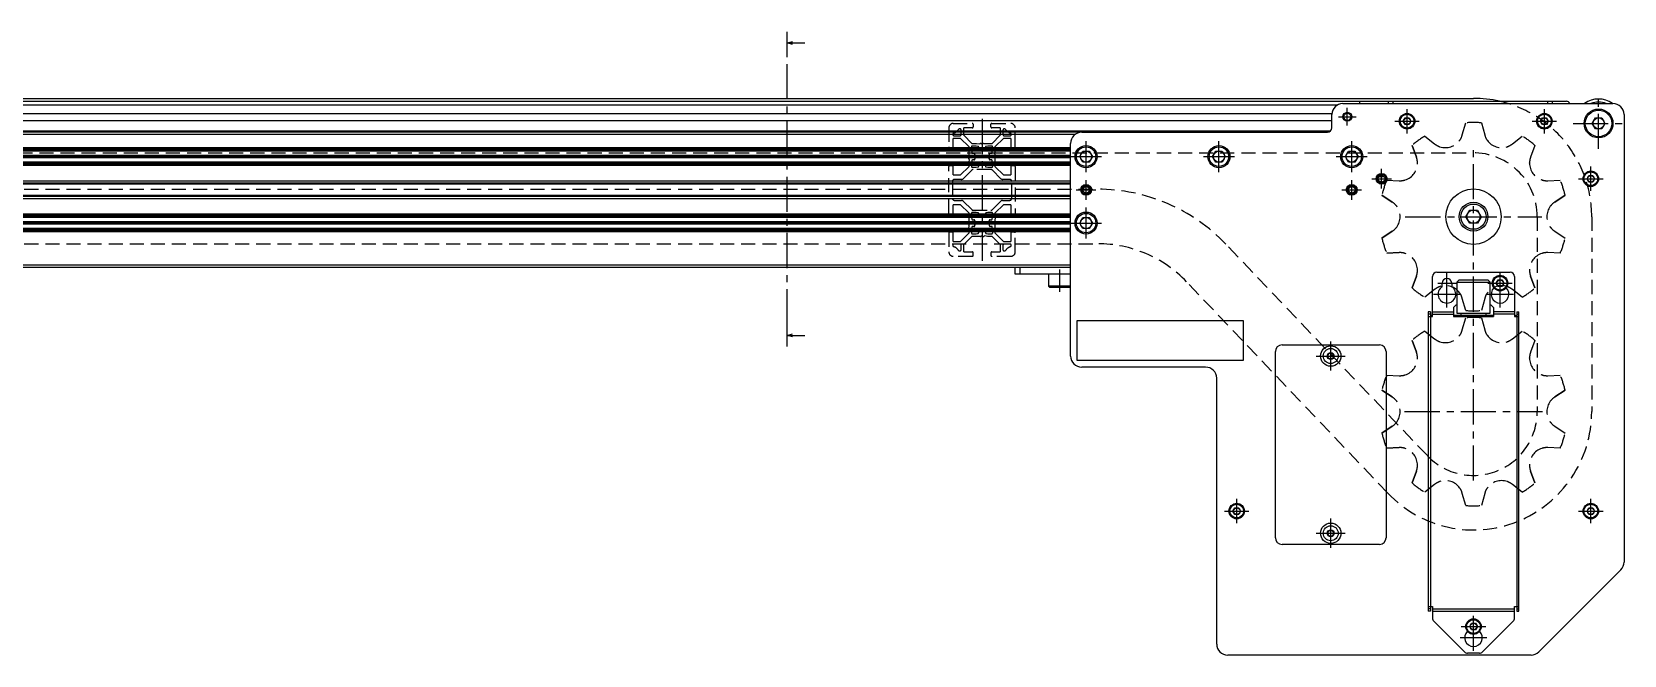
# Model space of a CAD drawing. Extents: x 0 to 4662, y -8 to 1177.
# Drawn here: x 3497 to 4216, y 10 to 291 of the extents above; entities that cross this region are included whole.
import ezdxf

# ---------------------------------------------------------------- set-up
doc = ezdxf.new("R2010")
doc.units = 0
doc.header["$LTSCALE"] = 0.5
doc.linetypes.add('CENTER', pattern=[50.8, 31.75, -6.35, 6.35, -6.35])
doc.linetypes.add('DASHED', pattern=[19.05, 12.7, -6.35])
for name, color, linetype in [('MSM_CENTER', 1, 'CENTER'), ('MSM_CONTINUOUS', 7, 'CONTINUOUS'), ('MSM_DASHED', 4, 'DASHED')]:
    doc.layers.add(name, color=color, linetype=linetype)

msp = doc.modelspace()

# ---------------------------------------------------------------- linework, layer by layer
at = {"layer": 'MSM_CENTER'}
for p, q in [((3837.71, 159.28), (3837.71, 281.32)), ((4204.3, 238.45), (4204.3, 261.55)), ((3925.8, 252), (3925.8, 188)), ((4086.8, 253), (4094.8, 253)), ((4090.8, 249), (4090.8, 257)), ((4117.8, 245.5), (4117.8, 256.5)), ((4179.8, 245.5), (4179.8, 256.5)), ((4112.3, 251), (4123.3, 251)), ((4174.3, 251), (4185.3, 251)), ((4192.75, 250), (4215.85, 250)), ((3972.8, 228), (3972.8, 242)), ((4032.8, 228), (4032.8, 242)), ((4092.8, 228), (4092.8, 242)), ((4147.8, 88.76), (4147.8, 238.7)), ((3965.8, 235), (3979.8, 235)), ((4025.8, 235), (4039.8, 235)), ((4085.8, 235), (4099.8, 235)), ((4200.8, 219.5), (4200.8, 230.5)), ((3972.8, 215.55), (3972.8, 224.45)), ((4092.8, 215.55), (4092.8, 224.45)), ((4101.85, 225), (4110.75, 225)), ((4106.3, 220.55), (4106.3, 229.45)), ((4195.3, 225), (4206.3, 225)), ((3968.35, 220), (3977.25, 220)), ((4088.35, 220), (4097.25, 220)), ((3972.8, 198), (3972.8, 212)), ((3965.8, 205), (3979.8, 205)), ((4117, 207.9), (4178.6, 207.9)), ((3960.8, 184), (3960.8, 174)), ((4135.8, 166.9), (4135.8, 183.4)), ((4159.8, 166.9), (4159.8, 183.4)), ((4129.8, 172.9), (4141.8, 172.9)), ((4131.65, 177.9), (4139.95, 177.9)), ((4153.8, 172.9), (4165.8, 172.9)), ((4154.3, 177.9), (4165.3, 177.9)), ((4083.3, 138.4), (4083.3, 151.6)), ((4076.7, 145), (4089.9, 145)), ((4116.66, 119.9), (4178.94, 119.9)), ((4040.85, 69.5), (4040.85, 80.5)), ((4200.8, 69.5), (4200.8, 80.5)), ((4035.35, 75), (4046.35, 75)), ((4195.3, 75), (4206.3, 75)), ((4076.7, 65), (4089.9, 65)), ((4083.3, 58.4), (4083.3, 71.6)), ((4142.3, 22.9), (4153.3, 22.9)), ((4147.8, 11.9), (4147.8, 28.4)), ((4141.8, 17.9), (4153.8, 17.9))]:
    msp.add_line(p, q, dxfattribs=at)
at = {"layer": 'MSM_CONTINUOUS'}
for p, q in [((3837.71, 281.32), (3837.71, 291.32)), ((3837.71, 286.32), (3840.21, 286.98)), ((3837.71, 286.32), (3845.71, 286.32)), ((3840.21, 285.65), (3837.71, 286.32)), ((1095.8, 260), (4189.8, 260)), ((1137.8, 261.3), (4147.8, 261.3)), ((4088.8, 259), (4210.8, 259)), ((4096.3, 260), (4096.3, 259)), ((4109.3, 260), (4109.3, 259)), ((4111.3, 260), (4111.3, 259)), ((4181.3, 259), (4181.3, 260)), ((4183.3, 260), (4183.3, 259)), ((4086.09, 258.2), (1199.51, 258.2)), ((4083.8, 254.3), (1201.8, 254.3)), ((4083.8, 248), (4083.8, 254)), ((4116.07, 251), (4116.93, 252.5)), ((4116.93, 252.5), (4118.67, 252.5)), ((4118.67, 252.5), (4119.53, 251)), ((4178.07, 251), (4178.93, 252.5)), ((4178.93, 252.5), (4180.67, 252.5)), ((4180.67, 252.5), (4181.53, 251)), ((4201.41, 250), (4202.86, 252.5)), ((4202.86, 252.5), (4205.74, 252.5)), ((4205.74, 252.5), (4207.19, 250)), ((4215.8, 254), (4215.8, 52.02)), ((4083.8, 251.09), (1201.8, 251.09)), ((4083.12, 246.5), (1202.48, 246.5)), ((3970.78, 246), (1203.8, 246)), ((3967.8, 245), (1267.8, 245)), ((3970.8, 246), (4081.8, 246)), ((4116.93, 249.5), (4116.07, 251)), ((4118.67, 249.5), (4116.93, 249.5)), ((4119.53, 251), (4118.67, 249.5)), ((4178.93, 249.5), (4178.07, 251)), ((4180.67, 249.5), (4178.93, 249.5)), ((4181.53, 251), (4180.67, 249.5)), ((4202.86, 247.5), (4201.41, 250)), ((4205.74, 247.5), (4202.86, 247.5)), ((4207.19, 250), (4205.74, 247.5)), ((3965.8, 239), (1292.8, 239)), ((3965.8, 238.52), (1292.8, 238.52)), ((3965.8, 238), (1292.8, 238)), ((3965.8, 237.48), (1292.8, 237.48)), ((3965.8, 145), (3965.8, 241)), ((3969.91, 235), (3971.36, 237.5)), ((3971.36, 237.5), (3974.24, 237.5)), ((3974.24, 237.5), (3975.69, 235)), ((4029.91, 235), (4031.36, 237.5)), ((4031.36, 237.5), (4034.24, 237.5)), ((4034.24, 237.5), (4035.69, 235)), ((4089.91, 235), (4091.36, 237.5)), ((4091.36, 237.5), (4094.24, 237.5)), ((4094.24, 237.5), (4095.69, 235)), ((3965.8, 235.52), (1292.8, 235.52)), ((3965.8, 235), (1292.8, 235)), ((3965.8, 234.48), (1292.8, 234.48)), ((3965.8, 232.52), (1292.8, 232.52)), ((3965.8, 232), (1321.59, 232)), ((3965.8, 231.48), (1322.25, 231.48)), ((3965.8, 231), (1322.59, 231)), ((3971.36, 232.5), (3969.91, 235)), ((3974.24, 232.5), (3971.36, 232.5)), ((3975.69, 235), (3974.24, 232.5)), ((4031.36, 232.5), (4029.91, 235)), ((4034.24, 232.5), (4031.36, 232.5)), ((4035.69, 235), (4034.24, 232.5)), ((4091.36, 232.5), (4089.91, 235)), ((4094.24, 232.5), (4091.36, 232.5)), ((4095.69, 235), (4094.24, 232.5)), ((3965.8, 224), (1344.6, 224)), ((3965.8, 223), (1344.6, 223)), ((4105.18, 226), (4107.42, 226)), ((4199.07, 225), (4199.93, 226.5)), ((4199.93, 223.5), (4199.07, 225)), ((4199.93, 226.5), (4201.67, 226.5)), ((4201.67, 223.5), (4199.93, 223.5)), ((4201.67, 226.5), (4202.53, 225)), ((4202.53, 225), (4201.67, 223.5)), ((3965.8, 222.5), (1344.6, 222.5)), ((3965.8, 217.5), (1344.6, 217.5)), ((3965.8, 217), (1344.6, 217)), ((3965.8, 216), (1344.6, 216)), ((3965.8, 209), (1344.6, 209)), ((4144.34, 207.9), (4146.07, 210.9)), ((4146.07, 210.9), (4149.53, 210.9)), ((4149.53, 210.9), (4151.26, 207.9)), ((3965.8, 208.52), (1344.6, 208.52)), ((3965.8, 208), (1344.6, 208)), ((3965.8, 207.48), (1344.6, 207.48)), ((3965.8, 205.52), (1344.6, 205.52)), ((3965.8, 205), (1344.6, 205)), ((3965.8, 204.48), (1344.6, 204.48)), ((3965.8, 202.52), (1344.6, 202.52)), ((3965.8, 202), (1344.6, 202)), ((3965.8, 201.48), (1344.6, 201.48)), ((3969.91, 205), (3971.36, 207.5)), ((3971.36, 202.5), (3969.91, 205)), ((3971.36, 207.5), (3974.24, 207.5)), ((3974.24, 202.5), (3971.36, 202.5)), ((3974.24, 207.5), (3975.69, 205)), ((3975.69, 205), (3974.24, 202.5)), ((4146.07, 204.9), (4144.34, 207.9)), ((4149.53, 204.9), (4146.07, 204.9)), ((4151.26, 207.9), (4149.53, 204.9)), ((3965.8, 201), (1344.6, 201)), ((3965.8, 186), (1344.6, 186)), ((3965.8, 185), (1344.6, 185)), ((3940.8, 182), (3940.8, 185)), ((3965.8, 182), (3940.8, 182)), ((3942.8, 185), (3942.8, 182)), ((3955.8, 182), (3955.8, 176.6)), ((4129.3, 162.9), (4129.3, 180.9)), ((4131.3, 182.9), (4164.3, 182.9)), ((4166.3, 180.9), (4166.3, 162.9)), ((3955.8, 176.6), (3956.4, 176)), ((3965.8, 176.6), (3955.8, 176.6)), ((3965.2, 176), (3956.4, 176)), ((3965.2, 176), (3965.8, 176.6)), ((4133.65, 176.27), (4133.65, 177.9)), ((4137.95, 177.9), (4137.95, 176.27)), ((4141.3, 179.4), (4140.3, 178.4)), ((4140.3, 178.4), (4140.3, 164.4)), ((4140.3, 178.4), (4155.3, 178.4)), ((4141.3, 179.4), (4154.3, 179.4)), ((4155.3, 178.4), (4154.3, 179.4)), ((4155.3, 164.4), (4155.3, 178.4)), ((4158.07, 177.9), (4158.93, 179.4)), ((4158.93, 176.4), (4158.07, 177.9)), ((4158.93, 179.4), (4160.67, 179.4)), ((4160.67, 176.4), (4158.93, 176.4)), ((4160.67, 179.4), (4161.53, 177.9)), ((4161.53, 177.9), (4160.67, 176.4)), ((4139.8, 167.9), (4138.8, 166.9)), ((4138.8, 166.9), (4138.8, 162.9)), ((4140.3, 167.9), (4139.8, 167.9)), ((4155.8, 167.9), (4155.3, 167.9)), ((4156.8, 166.9), (4155.8, 167.9)), ((4156.8, 166.9), (4156.8, 162.9)), ((3837.71, 149.28), (3837.71, 159.28)), ((3968.8, 161), (4043.8, 161)), ((3968.8, 143), (3968.8, 161)), ((4043.8, 161), (4043.8, 143)), ((4128.3, 164.9), (4127.3, 164.9)), ((4127.3, 164.9), (4127.3, 29.9)), ((4128.3, 163.9), (4127.3, 163.9)), ((4127.3, 162.9), (4129.3, 162.9)), ((4128.3, 164.9), (4128.3, 29.9)), ((4128.8, 163.4), (4128.8, 162.9)), ((4128.8, 163.4), (4129.3, 163.4)), ((4129.3, 164.9), (4138.8, 164.9)), ((4129.3, 163.9), (4138.8, 163.9)), ((4138.8, 163.4), (4156.8, 163.4)), ((4138.8, 162.9), (4156.8, 162.9)), ((4140.3, 164.4), (4155.3, 164.4)), ((4142.05, 164.4), (4142.05, 163.4)), ((4144.05, 163.4), (4144.05, 162.9)), ((4151.55, 163.4), (4151.55, 162.9)), ((4153.55, 163.4), (4153.55, 164.4)), ((4166.3, 164.9), (4156.8, 164.9)), ((4166.3, 163.9), (4156.8, 163.9)), ((4166.3, 163.4), (4166.8, 163.4)), ((4166.3, 162.9), (4168.3, 162.9)), ((4166.8, 163.4), (4166.8, 162.9)), ((4167.3, 164.9), (4168.3, 164.9)), ((4167.3, 164.9), (4167.3, 29.9)), ((4167.3, 163.9), (4168.3, 163.9)), ((4168.3, 29.9), (4168.3, 164.9)), ((3837.71, 154.28), (3840.21, 154.95)), ((3837.71, 154.28), (3845.71, 154.28)), ((3840.21, 153.62), (3837.71, 154.28)), ((4058.3, 63), (4058.3, 147)), ((4061.3, 150), (4105.3, 150)), ((4081.86, 145), (4082.58, 146.25)), ((4082.58, 143.75), (4081.86, 145)), ((4082.58, 146.25), (4084.02, 146.25)), ((4084.02, 146.25), (4084.74, 145)), ((4084.74, 145), (4084.02, 143.75)), ((4108.3, 147), (4108.3, 63)), ((4043.8, 143), (3968.8, 143)), ((4026.8, 140), (3970.8, 140)), ((4084.02, 143.75), (4082.58, 143.75)), ((4031.8, 15), (4031.8, 135)), ((4039.12, 75), (4039.98, 76.5)), ((4039.98, 73.5), (4039.12, 75)), ((4039.98, 76.5), (4041.72, 76.5)), ((4041.72, 73.5), (4039.98, 73.5)), ((4041.72, 76.5), (4042.58, 75)), ((4042.58, 75), (4041.72, 73.5)), ((4199.07, 75), (4199.93, 76.5)), ((4199.93, 73.5), (4199.07, 75)), ((4199.93, 76.5), (4201.67, 76.5)), ((4201.67, 73.5), (4199.93, 73.5)), ((4201.67, 76.5), (4202.53, 75)), ((4202.53, 75), (4201.67, 73.5)), ((4081.86, 65), (4082.58, 66.25)), ((4082.58, 63.75), (4081.86, 65)), ((4082.58, 66.25), (4084.02, 66.25)), ((4084.02, 66.25), (4084.74, 65)), ((4084.74, 65), (4084.02, 63.75)), ((4105.3, 60), (4061.3, 60)), ((4084.02, 63.75), (4082.58, 63.75)), ((4214.34, 48.49), (4177.31, 11.46)), ((4127.3, 31.9), (4129.3, 31.9)), ((4128.3, 30.9), (4127.3, 30.9)), ((4128.3, 29.9), (4127.3, 29.9)), ((4129.3, 31.9), (4129.3, 26.73)), ((4129.3, 30.9), (4166.3, 30.9)), ((4129.3, 29.9), (4166.3, 29.9)), ((4166.3, 31.9), (4168.3, 31.9)), ((4166.3, 26.73), (4166.3, 31.9)), ((4167.3, 30.9), (4168.3, 30.9)), ((4167.3, 29.9), (4168.3, 29.9)), ((4143.71, 11.49), (4129.89, 25.31)), ((4146.07, 22.9), (4146.93, 24.4)), ((4146.93, 21.4), (4146.07, 22.9)), ((4146.93, 24.4), (4148.67, 24.4)), ((4148.67, 24.4), (4149.53, 22.9)), ((4149.53, 22.9), (4148.67, 21.4)), ((4165.71, 25.31), (4151.89, 11.49)), ((4148.67, 21.4), (4146.93, 21.4)), ((4173.78, 10), (4036.8, 10)), ((4150.47, 10.9), (4145.13, 10.9))]:
    msp.add_line(p, q, dxfattribs=at)
for centre, radius in [((4090.8, 253), 2), ((4090.8, 253), 1.62), ((4117.8, 251), 3.5), ((4117.8, 251), 3.1), ((4117.8, 251), 1.5), ((4179.8, 251), 3.5), ((4179.8, 251), 3.1), ((4179.8, 251), 1.5), ((4204.3, 250), 6.5), ((4204.3, 250), 6), ((4204.3, 250), 2.5), ((3972.8, 235), 5), ((3972.8, 235), 4.4), ((3972.8, 235), 2.5), ((4032.8, 235), 5), ((4032.8, 235), 4.4), ((4032.8, 235), 2.5), ((4092.8, 235), 5), ((4092.8, 235), 4.4), ((4092.8, 235), 2.5), ((4106.3, 225), 2.45), ((4106.3, 225), 2), ((4106.3, 225), 1.5), ((4200.8, 225), 3.5), ((4200.8, 225), 3.1), ((4200.8, 225), 1.5), ((3972.8, 220), 2.45), ((3972.8, 220), 2), ((3972.8, 220), 1.5), ((4092.8, 220), 2.45), ((4092.8, 220), 2), ((4092.8, 220), 1.5), ((4147.8, 207.9), 12.5), ((3972.8, 205), 5), ((3972.8, 205), 4.4), ((4147.8, 207.9), 6.5), ((4147.8, 207.9), 5.7), ((4147.8, 207.9), 3), ((3972.8, 205), 2.5), ((4159.8, 177.9), 3.5), ((4159.8, 177.9), 3.1), ((4159.8, 177.9), 1.5), ((4083.3, 145), 4.6), ((4083.3, 145), 3.4), ((4083.3, 145), 1.58), ((4040.85, 75), 3.5), ((4040.85, 75), 3.1), ((4040.85, 75), 1.5), ((4200.8, 75), 3.5), ((4200.8, 75), 3.1), ((4200.8, 75), 1.5), ((4083.3, 65), 4.6), ((4083.3, 65), 3.4), ((4083.3, 65), 1.58), ((4147.8, 22.9), 3.5), ((4147.8, 22.9), 3.1), ((4147.8, 22.9), 1.5)]:
    msp.add_circle(centre, radius, dxfattribs=at)
for centre, radius, start, end in [((4088.8, 254), 5, 90, 180), ((4147.8, 207.9), 53.4, 77.33154, 90), ((4189.8, 258.5), 1.5, 19.47122, 90), ((4204.3, 250), 11, 54.9032, 125.0968), ((4204.3, 250), 9.65, 68.85055, 111.14945), ((4210.8, 254), 5, 0, 90), ((3970.8, 241), 5, 90, 180), ((4081.8, 248), 2, 270, 0), ((4131.3, 180.9), 2, 90, 180), ((4135.8, 177.9), 2.15, 0, 180), ((4164.3, 180.9), 2, 0, 90), ((4135.8, 172.9), 4, 122.51361, 57.48639), ((4159.8, 172.9), 4, 134.04863, 45.95137), ((3970.8, 145), 5, 180, 270), ((4061.3, 147), 3, 90, 180), ((4105.3, 147), 3, 0, 90), ((4026.8, 135), 5, 0, 90), ((4061.3, 63), 3, 180, 270), ((4105.3, 63), 3, 270, 0), ((4210.8, 52.02), 5, 315, 0), ((4131.3, 26.73), 2, 180, 225), ((4164.3, 26.73), 2, 315, 0), ((4036.8, 15), 5, 180, 270), ((4147.8, 17.9), 4, 134.04863, 45.95137), ((4145.13, 12.9), 2, 225, 270), ((4150.47, 12.9), 2, 270, 315), ((4173.78, 15), 5, 270, 315)]:
    msp.add_arc(centre, radius, start, end, dxfattribs=at)
at = {"layer": 'MSM_DASHED'}
for p, q in [((3910.8, 248), (3910.8, 239.4)), ((3912.6, 245.12), (3912.6, 244.95)), ((3912.8, 250), (3921.4, 250)), ((3915.85, 247.5), (3915.6, 247.5)), ((3916.35, 244.95), (3916.35, 247)), ((3917.55, 244.66), (3917.55, 248)), ((3921.4, 248), (3917.55, 248)), ((3921.21, 241), (3917.55, 244.66)), ((3921.8, 249.6), (3921.8, 248.4)), ((3929.8, 248.4), (3929.8, 249.6)), ((3930.2, 250), (3938.8, 250)), ((3934.05, 248), (3930.2, 248)), ((3934.05, 244.66), (3930.39, 241)), ((3934.05, 248), (3934.05, 244.66)), ((3935.25, 247), (3935.25, 244.95)), ((3936, 247.5), (3935.75, 247.5)), ((3939, 244.95), (3939, 245.12)), ((3940.8, 239.4), (3940.8, 248)), ((4142.74, 244.85), (4144.26, 250.25)), ((4142.74, 244.85), (4144.26, 250.25)), ((4151.34, 250.25), (4152.86, 244.85)), ((4151.34, 250.25), (4152.86, 244.85)), ((3912.4, 239), (3911.2, 239)), ((3912.8, 239.4), (3912.8, 243.25)), ((3916.14, 243.25), (3912.8, 243.25)), ((3913.1, 244.45), (3915.85, 244.45)), ((3916.14, 243.25), (3919.8, 239.59)), ((3919.8, 239.59), (3919.8, 235.65)), ((3921, 239.4), (3921, 237.66)), ((3921.01, 237.59), (3921.16, 236.82)), ((3921.21, 241), (3923.3, 241)), ((3923.14, 239.8), (3921.4, 239.8)), ((3923.98, 239.64), (3923.21, 239.79)), ((3923.3, 241), (3924.58, 240.75)), ((3924.3, 238.64), (3924.3, 239.25)), ((3924.58, 240.75), (3924.9, 240.93)), ((3925.4, 240.93), (3925.8, 240.7)), ((3925.8, 240.7), (3926.2, 240.93)), ((3926.45, 241), (3930.39, 241)), ((3927.3, 239.25), (3927.3, 238.64)), ((3928.39, 239.79), (3927.62, 239.64)), ((3930.2, 239.8), (3928.46, 239.8)), ((3930.44, 236.82), (3930.59, 237.59)), ((3930.6, 237.66), (3930.6, 239.4)), ((3931.55, 236.22), (3931.8, 237.5)), ((3931.8, 239.59), (3935.46, 243.25)), ((3931.8, 237.5), (3931.8, 239.59)), ((3938.8, 243.25), (3935.46, 243.25)), ((3935.75, 244.45), (3938.5, 244.45)), ((3938.8, 243.25), (3938.8, 239.4)), ((3940.4, 239), (3939.2, 239)), ((4120.04, 240.08), (4121.99, 234.82)), ((4121.99, 234.82), (4120.04, 240.08)), ((4125.77, 244.24), (4130.17, 240.76)), ((4125.77, 244.24), (4130.17, 240.76)), ((4141.96, 243), (4141.91, 242.91)), ((4153.69, 242.91), (4153.68, 242.92)), ((4154.07, 242.33), (4153.98, 242.45)), ((4154.07, 242.33), (4153.98, 242.45)), ((4163.1, 239.49), (4162.97, 239.44)), ((4163.1, 239.49), (4162.97, 239.44)), ((4165.43, 240.76), (4169.83, 244.24)), ((4165.43, 240.76), (4169.83, 244.24)), ((4175.56, 240.08), (4173.61, 234.82)), ((4175.56, 240.08), (4173.61, 234.82)), ((1137.8, 236.7), (4147.8, 236.7)), ((3910.8, 209.4), (3910.8, 230.6)), ((3911.2, 231), (3912.4, 231)), ((3912.8, 226.75), (3912.8, 230.6)), ((3919.8, 230.41), (3916.14, 226.75)), ((3920.05, 233.78), (3919.8, 232.5)), ((3919.8, 232.5), (3919.8, 230.41)), ((3920.1, 235), (3919.87, 235.4)), ((3919.87, 234.6), (3920.1, 235)), ((3920.05, 233.78), (3919.87, 234.1)), ((3921, 232.34), (3921, 230.6)), ((3921.16, 233.18), (3921.01, 232.41)), ((3921.4, 230.2), (3923.14, 230.2)), ((3921.55, 236.5), (3922.16, 236.5)), ((3922.16, 233.5), (3921.55, 233.5)), ((3923.21, 230.21), (3923.98, 230.36)), ((3924.3, 230.75), (3924.3, 231.36)), ((3927.3, 231.36), (3927.3, 230.75)), ((3927.62, 230.36), (3928.39, 230.21)), ((3928.46, 230.2), (3930.2, 230.2)), ((3929.44, 236.5), (3930.05, 236.5)), ((3930.05, 233.5), (3929.44, 233.5)), ((3930.59, 232.41), (3930.44, 233.18)), ((3930.6, 230.6), (3930.6, 232.34)), ((3931.73, 235.4), (3931.5, 235)), ((3931.5, 235), (3931.73, 234.6)), ((3931.73, 235.9), (3931.55, 236.22)), ((3931.8, 230.41), (3931.8, 234.35)), ((3935.46, 226.75), (3931.8, 230.41)), ((3938.8, 230.6), (3938.8, 226.75)), ((3939.2, 231), (3940.4, 231)), ((3940.8, 230.6), (3940.8, 209.4)), ((4122.21, 234.15), (4122.22, 234.12)), ((4173.11, 232.07), (4173.11, 232.22)), ((4173.11, 232.07), (4173.11, 232.22)), ((4173.14, 232.77), (4173.14, 232.77)), ((4173.18, 233.12), (4173.18, 233.12)), ((4173.31, 233.81), (4173.31, 233.82)), ((4173.38, 234.12), (4173.39, 234.15)), ((3912.4, 223.75), (3912.4, 216.25)), ((3912.8, 226.75), (3916.14, 226.75)), ((3916.55, 224.75), (3913.4, 224.75)), ((3921.12, 228.91), (3917.26, 225.04)), ((3929.77, 229.2), (3921.83, 229.2)), ((3934.34, 225.04), (3930.48, 228.91)), ((3938.2, 224.75), (3935.05, 224.75)), ((3935.46, 226.75), (3938.8, 226.75)), ((3939.2, 216.25), (3939.2, 223.75)), ((4108.61, 224.35), (4114.22, 224.12)), ((4108.61, 224.35), (4114.22, 224.12)), ((4178.75, 224.46), (4178.61, 224.5)), ((4178.75, 224.46), (4178.61, 224.5)), ((4180.32, 224.15), (4180.32, 224.15)), ((4181.38, 224.12), (4186.99, 224.35)), ((4181.38, 224.12), (4186.99, 224.35)), ((1254.81, 220.3), (3977.96, 220.3)), ((4106.43, 217.62), (4111.1, 214.51)), ((4111.1, 214.51), (4106.43, 217.62)), ((4184.5, 214.51), (4189.17, 217.62)), ((4189.17, 217.62), (4184.5, 214.51)), ((3912.4, 209), (3911.2, 209)), ((3912.8, 209.4), (3912.8, 213.25)), ((3916.14, 213.25), (3912.8, 213.25)), ((3913.4, 215.25), (3916.55, 215.25)), ((3916.14, 213.25), (3919.8, 209.59)), ((3917.26, 214.96), (3921.12, 211.09)), ((3919.8, 209.59), (3919.8, 205.65)), ((3921, 209.4), (3921, 207.66)), ((3923.14, 209.8), (3921.4, 209.8)), ((3921.83, 210.8), (3929.77, 210.8)), ((3923.98, 209.64), (3923.21, 209.79)), ((3924.3, 208.64), (3924.3, 209.25)), ((3927.3, 209.25), (3927.3, 208.64)), ((3928.39, 209.79), (3927.62, 209.64)), ((3930.2, 209.8), (3928.46, 209.8)), ((3930.48, 211.09), (3934.34, 214.96)), ((3930.6, 207.66), (3930.6, 209.4)), ((3931.8, 209.59), (3935.46, 213.25)), ((3931.8, 207.5), (3931.8, 209.59)), ((3935.05, 215.25), (3938.2, 215.25)), ((3938.8, 213.25), (3935.46, 213.25)), ((3938.8, 213.25), (3938.8, 209.4)), ((3940.4, 209), (3939.2, 209)), ((4182.49, 212.58), (4182.57, 212.69)), ((4182.49, 212.58), (4182.57, 212.69)), ((3919.8, 202.5), (3920.05, 203.78)), ((3919.8, 202.5), (3919.8, 200.41)), ((3920.1, 205), (3919.87, 205.4)), ((3919.87, 204.6), (3920.1, 205)), ((3920.05, 203.78), (3919.87, 204.1)), ((3921, 202.34), (3921, 200.6)), ((3921.01, 207.59), (3921.16, 206.82)), ((3921.16, 203.18), (3921.01, 202.41)), ((3921.55, 206.5), (3922.16, 206.5)), ((3922.16, 203.5), (3921.55, 203.5)), ((3929.44, 206.5), (3930.05, 206.5)), ((3930.05, 203.5), (3929.44, 203.5)), ((3930.44, 206.82), (3930.59, 207.59)), ((3930.59, 202.41), (3930.44, 203.18)), ((3930.6, 200.6), (3930.6, 202.34)), ((3931.73, 205.4), (3931.5, 205)), ((3931.5, 205), (3931.73, 204.6)), ((3931.8, 207.5), (3931.55, 206.22)), ((3931.55, 206.22), (3931.73, 205.9)), ((3931.8, 200.41), (3931.8, 204.35)), ((4111.67, 201.7), (4111.67, 201.7)), ((4176.6, 207.9), (4176.6, 119.9)), ((4182.92, 202.67), (4182.9, 202.7)), ((4183.93, 201.7), (4183.93, 201.7)), ((4201.2, 207.9), (4201.2, 119.9)), ((1254.81, 195.7), (3977.96, 195.7)), ((1254.81, 195.7), (3977.96, 195.7)), ((3910.8, 200.6), (3910.8, 192)), ((3911.2, 201), (3912.4, 201)), ((3912.6, 195.05), (3912.6, 194.88)), ((3912.8, 196.75), (3912.8, 200.6)), ((3912.8, 196.75), (3916.14, 196.75)), ((3915.85, 195.55), (3913.1, 195.55)), ((3919.8, 200.41), (3916.14, 196.75)), ((3916.35, 193), (3916.35, 195.05)), ((3917.55, 195.34), (3921.21, 199)), ((3917.55, 192), (3917.55, 195.34)), ((3925.15, 199), (3921.21, 199)), ((3921.4, 200.2), (3923.14, 200.2)), ((3923.21, 200.21), (3923.98, 200.36)), ((3924.3, 200.75), (3924.3, 201.36)), ((3925.8, 199.3), (3925.4, 199.07)), ((3926.2, 199.07), (3925.8, 199.3)), ((3927.02, 199.25), (3926.7, 199.07)), ((3928.3, 199), (3927.02, 199.25)), ((3927.3, 201.36), (3927.3, 200.75)), ((3927.62, 200.36), (3928.39, 200.21)), ((3930.39, 199), (3928.3, 199)), ((3928.46, 200.2), (3930.2, 200.2)), ((3930.39, 199), (3934.05, 195.34)), ((3935.46, 196.75), (3931.8, 200.41)), ((3934.05, 195.34), (3934.05, 192)), ((3935.25, 195.05), (3935.25, 193)), ((3935.46, 196.75), (3938.8, 196.75)), ((3938.5, 195.55), (3935.75, 195.55)), ((3938.8, 200.6), (3938.8, 196.75)), ((3939, 194.88), (3939, 195.05)), ((3939.2, 201), (3940.4, 201)), ((3940.8, 192), (3940.8, 200.6)), ((4126.95, 100.03), (4036, 195.44)), ((4111.1, 201.29), (4106.43, 198.18)), ((4106.43, 198.18), (4111.1, 201.29)), ((4184.5, 201.29), (4189.17, 198.18)), ((4184.5, 201.29), (4189.17, 198.18)), ((3921.4, 190), (3912.8, 190)), ((3915.6, 192.5), (3915.85, 192.5)), ((3917.55, 192), (3921.4, 192)), ((3921.8, 190.4), (3921.8, 191.6)), ((3929.8, 191.6), (3929.8, 190.4)), ((3930.2, 192), (3934.05, 192)), ((3938.8, 190), (3930.2, 190)), ((3935.75, 192.5), (3936, 192.5)), ((4108.61, 191.45), (4114.22, 191.68)), ((4114.22, 191.68), (4108.61, 191.45)), ((4186.99, 191.45), (4181.38, 191.68)), ((4186.99, 191.45), (4181.38, 191.68)), ((4121.99, 180.98), (4120.04, 175.72)), ((4120.04, 175.72), (4121.99, 180.98)), ((4122.22, 181.68), (4122.21, 181.65)), ((4122.46, 183.03), (4122.46, 183.03)), ((4173.14, 183.03), (4173.14, 183.03)), ((4173.39, 181.65), (4173.38, 181.68)), ((4175.56, 175.72), (4173.61, 180.98)), ((4173.61, 180.98), (4175.56, 175.72)), ((4109.15, 83.05), (4018.19, 178.47)), ((4130.17, 175.04), (4125.77, 171.56)), ((4130.17, 175.04), (4125.77, 171.56)), ((4141.91, 172.89), (4141.92, 172.88)), ((4169.83, 171.56), (4165.43, 175.04)), ((4169.83, 171.56), (4165.43, 175.04)), ((4144.26, 165.55), (4142.74, 170.95)), ((4144.26, 165.55), (4142.74, 170.95)), ((4152.86, 170.95), (4151.34, 165.55)), ((4152.86, 170.95), (4151.34, 165.55)), ((4142.74, 156.85), (4144.26, 162.25)), ((4142.74, 156.85), (4144.26, 162.25)), ((4151.34, 162.25), (4152.86, 156.85)), ((4151.34, 162.25), (4152.86, 156.85)), ((4120.04, 152.08), (4121.99, 146.82)), ((4121.99, 146.82), (4120.04, 152.08)), ((4125.77, 156.24), (4130.17, 152.76)), ((4125.77, 156.24), (4130.17, 152.76)), ((4141.96, 155), (4141.91, 154.91)), ((4153.69, 154.91), (4153.68, 154.92)), ((4154.07, 154.33), (4153.98, 154.45)), ((4154.07, 154.33), (4153.98, 154.45)), ((4163.1, 151.49), (4162.97, 151.44)), ((4163.1, 151.49), (4162.97, 151.44)), ((4165.43, 152.76), (4169.83, 156.24)), ((4165.43, 152.76), (4169.83, 156.24)), ((4175.56, 152.08), (4173.61, 146.82)), ((4175.56, 152.08), (4173.61, 146.82)), ((4122.21, 146.15), (4122.22, 146.12)), ((4173.11, 144.07), (4173.11, 144.22)), ((4173.11, 144.07), (4173.11, 144.22)), ((4173.14, 144.77), (4173.14, 144.77)), ((4173.18, 145.12), (4173.18, 145.12)), ((4173.31, 145.81), (4173.31, 145.82)), ((4173.38, 146.12), (4173.39, 146.15)), ((4106.43, 129.62), (4111.1, 126.51)), ((4111.1, 126.51), (4106.43, 129.62)), ((4108.61, 136.35), (4114.22, 136.12)), ((4108.61, 136.35), (4114.22, 136.12)), ((4178.75, 136.46), (4178.61, 136.5)), ((4178.75, 136.46), (4178.61, 136.5)), ((4180.32, 136.15), (4180.32, 136.15)), ((4181.38, 136.12), (4186.99, 136.35)), ((4181.38, 136.12), (4186.99, 136.35)), ((4184.5, 126.51), (4189.17, 129.62)), ((4189.17, 129.62), (4184.5, 126.51)), ((4182.49, 124.58), (4182.57, 124.69)), ((4182.49, 124.58), (4182.57, 124.69)), ((4111.1, 113.29), (4106.43, 110.18)), ((4106.43, 110.18), (4111.1, 113.29)), ((4111.67, 113.7), (4111.67, 113.7)), ((4182.92, 114.67), (4182.9, 114.7)), ((4183.93, 113.7), (4183.93, 113.7)), ((4184.5, 113.29), (4189.17, 110.18)), ((4184.5, 113.29), (4189.17, 110.18)), ((4108.61, 103.45), (4114.22, 103.68)), ((4114.22, 103.68), (4108.61, 103.45)), ((4186.99, 103.45), (4181.38, 103.68)), ((4186.99, 103.45), (4181.38, 103.68)), ((4122.22, 93.68), (4122.21, 93.65)), ((4122.46, 95.03), (4122.46, 95.03)), ((4173.14, 95.03), (4173.14, 95.03)), ((4173.39, 93.65), (4173.38, 93.68)), ((4121.99, 92.98), (4120.04, 87.72)), ((4120.04, 87.72), (4121.99, 92.98)), ((4130.17, 87.04), (4125.77, 83.56)), ((4130.17, 87.04), (4125.77, 83.56)), ((4169.83, 83.56), (4165.43, 87.04)), ((4169.83, 83.56), (4165.43, 87.04)), ((4175.56, 87.72), (4173.61, 92.98)), ((4173.61, 92.98), (4175.56, 87.72)), ((4141.91, 84.89), (4141.92, 84.88)), ((4144.26, 77.55), (4142.74, 82.95)), ((4144.26, 77.55), (4142.74, 82.95)), ((4152.86, 82.95), (4151.34, 77.55)), ((4152.86, 82.95), (4151.34, 77.55))]:
    msp.add_line(p, q, dxfattribs=at)
for centre, radius, start, end in [((4147.8, 207.9), 53.4, 0, 77.33154), ((3912.8, 248), 2, 90, 180), ((3913.1, 245.12), 0.5, 109.85389, 180), ((3913.1, 244.95), 0.5, 180, 270), ((3911.3, 250.1), 4.8, 289.85389, 324.20367), ((3915.6, 247), 0.5, 90, 144.20367), ((3915.85, 247), 0.5, 0, 90), ((3915.85, 244.95), 0.5, 270, 0), ((3921.4, 249.6), 0.4, 0, 90), ((3921.4, 248.4), 0.4, 270, 0), ((3930.2, 249.6), 0.4, 90, 180), ((3930.2, 248.4), 0.4, 180, 270), ((3935.75, 247), 0.5, 90, 180), ((3935.75, 244.95), 0.5, 180, 270), ((3936, 247), 0.5, 35.79634, 90), ((3940.3, 250.1), 4.8, 215.79632, 250.14611), ((3938.5, 244.95), 0.5, 270, 0), ((3938.5, 245.12), 0.5, 0, 70.14613), ((3938.8, 248), 2, 0, 90), ((4135.1, 246.99), 7.94, 324.11423, 344.34465), ((4147.8, 207.9), 42.5, 85.22206, 94.77794), ((4147.8, 207.9), 42.5, 85.22206, 94.77794), ((4160.5, 246.99), 7.94, 195.65535, 215.88577), ((3911.2, 239.4), 0.4, 180, 270), ((3912.4, 239.4), 0.4, 270, 0), ((3921.4, 239.4), 0.4, 90, 180), ((3921.4, 237.66), 0.4, 180, 191), ((3923.14, 239.4), 0.4, 79, 90), ((3923.9, 239.25), 0.4, 0, 79), ((3924.7, 238.64), 0.4, 180, 286.82645), ((3925.8, 235), 3.4, 73.17355, 106.82645), ((3925.15, 240.5), 0.5, 60, 120), ((3926.45, 240.5), 0.5, 90, 120), ((3926.9, 238.64), 0.4, 253.17355, 0), ((3927.7, 239.25), 0.4, 101, 180), ((3928.46, 239.4), 0.4, 90, 101), ((3930.2, 239.4), 0.4, 0, 90), ((3930.2, 237.66), 0.4, 349, 0), ((3939.2, 239.4), 0.4, 180, 270), ((3940.4, 239.4), 0.4, 270, 0), ((4147.8, 207.9), 42.5, 121.22206, 130.77794), ((4147.8, 207.9), 42.5, 121.22206, 130.77794), ((4135.1, 246.99), 7.94, 231.65535, 251.88577), ((4135.1, 246.99), 7.94, 251.88577, 324.11423), ((4135.1, 246.99), 7.94, 251.88577, 324.11423), ((4160.5, 246.99), 7.94, 215.88577, 288.11423), ((4160.5, 246.99), 7.94, 215.88577, 288.11423), ((4160.5, 246.99), 7.94, 288.11423, 308.34465), ((4147.8, 207.9), 42.5, 49.22206, 58.77794), ((4147.8, 207.9), 42.5, 49.22206, 58.77794), ((3911.2, 230.6), 0.4, 90, 180), ((3912.4, 230.6), 0.4, 0, 90), ((3920.3, 235.65), 0.5, 180, 210), ((3920.3, 234.35), 0.5, 150, 210), ((3921.4, 232.34), 0.4, 169, 180), ((3921.4, 230.6), 0.4, 180, 270), ((3921.55, 236.9), 0.4, 191, 270), ((3921.55, 233.1), 0.4, 90, 169), ((3922.16, 236.1), 0.4, 343.17354, 90.00002), ((3922.16, 233.9), 0.4, 270, 16.82645), ((3925.8, 235), 3.4, 163.17355, 196.82645), ((3923.14, 230.6), 0.4, 270, 281), ((3923.9, 230.75), 0.4, 281, 0), ((3924.7, 231.36), 0.4, 73.17355, 180), ((3925.8, 235), 3.4, 253.17355, 286.82645), ((3926.9, 231.36), 0.4, 0, 106.82645), ((3927.7, 230.75), 0.4, 180, 259), ((3928.46, 230.6), 0.4, 259, 270), ((3929.44, 236.1), 0.4, 90, 196.82645), ((3929.44, 233.9), 0.4, 163.17355, 270), ((3925.8, 235), 3.4, 343.17355, 16.82645), ((3930.05, 236.9), 0.4, 270, 349), ((3930.05, 233.1), 0.4, 11, 90), ((3930.2, 230.6), 0.4, 270, 0), ((3930.2, 232.34), 0.4, 0, 11), ((3931.3, 235.65), 0.5, 330, 30), ((3931.3, 234.35), 0.5, 0, 30), ((3939.2, 230.6), 0.4, 90, 180), ((3940.4, 230.6), 0.4, 0, 90), ((4114.55, 232.06), 7.94, 287.88577, 0.11423), ((4114.55, 232.06), 7.94, 287.88577, 0.11423), ((4114.55, 232.06), 7.94, 0.11423, 20.34465), ((4147.8, 207.9), 28.8, 0, 93.97887), ((4181.05, 232.06), 7.94, 159.65535, 179.88577), ((4181.05, 232.06), 7.94, 179.88577, 252.11423), ((4181.05, 232.06), 7.94, 179.88577, 252.11423), ((3913.4, 223.75), 1, 90, 180), ((3916.55, 225.75), 1, 270, 315), ((3921.83, 228.2), 1, 90, 135), ((3929.77, 228.2), 1, 45, 90), ((3935.05, 225.75), 1, 225, 270), ((3938.2, 223.75), 1, 0, 90), ((4147.8, 207.9), 42.5, 157.22206, 166.77794), ((4147.8, 207.9), 42.5, 157.22206, 166.77794), ((4114.55, 232.06), 7.94, 267.65535, 287.88577), ((4181.05, 232.06), 7.94, 252.11423, 272.34465), ((4147.8, 207.9), 42.5, 13.22206, 22.77794), ((4147.8, 207.9), 42.5, 13.22206, 22.77794), ((3913.4, 216.25), 1, 180, 270), ((3938.2, 216.25), 1, 270, 0), ((3977.96, 140.12), 80.18, 43.63, 90), ((3911.2, 209.4), 0.4, 180, 270), ((3912.4, 209.4), 0.4, 270, 0), ((3916.55, 214.25), 1, 45, 90), ((3921.4, 209.4), 0.4, 90, 180), ((3921.83, 211.8), 1, 225, 270), ((3923.14, 209.4), 0.4, 79, 90), ((3923.9, 209.25), 0.4, 0, 79), ((3924.7, 208.64), 0.4, 180, 286.82645), ((3926.9, 208.64), 0.4, 253.17355, 0), ((3927.7, 209.25), 0.4, 101, 180), ((3928.46, 209.4), 0.4, 90, 101), ((3929.77, 211.8), 1, 270, 315), ((3930.2, 209.4), 0.4, 0, 90), ((3935.05, 214.25), 1, 90, 135), ((3939.2, 209.4), 0.4, 180, 270), ((3940.4, 209.4), 0.4, 270, 0), ((4106.7, 207.9), 7.94, 36.11423, 56.34465), ((4106.7, 207.9), 7.94, 323.88577, 36.11423), ((4106.7, 207.9), 7.94, 323.88577, 36.11423), ((4188.9, 207.9), 7.94, 143.88577, 216.11423), ((4188.9, 207.9), 7.94, 143.88577, 216.11423), ((4188.9, 207.9), 7.94, 123.65535, 143.88577), ((3920.3, 205.65), 0.5, 180, 210), ((3920.3, 204.35), 0.5, 150, 210), ((3921.4, 207.66), 0.4, 180, 191), ((3921.4, 202.34), 0.4, 169, 180), ((3921.55, 206.9), 0.4, 191, 270), ((3921.55, 203.1), 0.4, 90, 169), ((3922.16, 206.1), 0.4, 343.17355, 90), ((3922.16, 203.9), 0.4, 270, 16.82645), ((3925.8, 205), 3.4, 163.17355, 196.82645), ((3924.7, 201.36), 0.4, 73.17356, 180), ((3925.8, 205), 3.4, 73.17355, 106.82645), ((3925.8, 205), 3.4, 253.17355, 286.82645), ((3926.9, 201.36), 0.4, 0, 106.82645), ((3929.44, 206.1), 0.4, 90, 196.82645), ((3929.44, 203.9), 0.4, 163.17355, 270), ((3925.8, 205), 3.4, 343.17355, 16.82645), ((3930.05, 206.9), 0.4, 270, 349), ((3930.05, 203.1), 0.4, 11, 90), ((3930.2, 207.66), 0.4, 349, 0), ((3930.2, 202.34), 0.4, 0, 11), ((3931.3, 205.65), 0.5, 330, 30), ((3931.3, 204.35), 0.5, 0.00003, 30.00007), ((4106.7, 207.9), 7.94, 303.65535, 323.88577), ((4188.9, 207.9), 7.94, 216.11423, 236.34465), ((3911.2, 200.6), 0.4, 90.00437, 180), ((3912.4, 200.6), 0.4, 0, 90), ((3913.1, 195.05), 0.5, 90, 180), ((3913.1, 194.88), 0.5, 180, 250.14613), ((3911.3, 189.9), 4.8, 35.79632, 70.14611), ((3915.85, 195.05), 0.5, 0, 90), ((3921.4, 200.6), 0.4, 180, 270), ((3923.14, 200.6), 0.4, 270, 281), ((3923.9, 200.75), 0.4, 281, 0), ((3925.15, 199.5), 0.5, 270, 300), ((3926.45, 199.5), 0.5, 240, 300), ((3927.7, 200.75), 0.4, 180, 259), ((3928.46, 200.6), 0.4, 259, 270), ((3930.2, 200.6), 0.4, 270, 0), ((3935.75, 195.05), 0.5, 90, 180), ((3940.3, 189.9), 4.8, 109.85388, 144.20367), ((3938.5, 195.05), 0.5, 0, 90), ((3938.5, 194.88), 0.5, 289.85389, 0), ((3939.2, 200.6), 0.4, 90.00437, 180), ((3940.4, 200.6), 0.4, 0, 90), ((3977.96, 140.12), 55.58, 43.63, 90), ((4147.8, 207.9), 42.5, 193.22206, 202.77794), ((4147.8, 207.9), 42.5, 193.22206, 202.77794), ((4147.8, 207.9), 42.5, 337.22206, 346.77794), ((4147.8, 207.9), 42.5, 337.22206, 346.77794), ((3912.8, 192), 2, 180, 270), ((3915.6, 193), 0.5, 215.79634, 270), ((3915.85, 193), 0.5, 270, 0), ((3921.4, 191.6), 0.4, 0, 90), ((3921.4, 190.4), 0.4, 270, 0), ((3930.2, 191.6), 0.4, 90, 180), ((3930.2, 190.4), 0.4, 180, 270), ((3935.75, 193), 0.5, 180, 270), ((3936, 193), 0.5, 270, 324.20367), ((3938.8, 192), 2, 270, 0), ((4114.55, 183.74), 7.94, 72.11423, 92.34465), ((4114.55, 183.74), 7.94, 359.88577, 72.11423), ((4114.55, 183.74), 7.94, 359.88577, 72.11423), ((4181.05, 183.74), 7.94, 107.88577, 180.11423), ((4181.05, 183.74), 7.94, 107.88577, 180.11423), ((4181.05, 183.74), 7.94, 87.65535, 107.88577), ((4114.55, 183.74), 7.94, 339.65535, 359.88577), ((4181.05, 183.74), 7.94, 180.11423, 200.34465), ((4147.8, 207.9), 42.5, 229.22206, 238.77794), ((4147.8, 207.9), 42.5, 229.22206, 238.77794), ((4135.1, 168.81), 7.94, 108.11423, 128.34465), ((4135.1, 168.81), 7.94, 35.88577, 108.11423), ((4135.1, 168.81), 7.94, 35.88577, 108.11423), ((4135.1, 168.81), 7.94, 15.65535, 35.88577), ((4160.5, 168.81), 7.94, 144.11423, 164.34465), ((4160.5, 168.81), 7.94, 71.88577, 144.11413), ((4160.5, 168.81), 7.94, 71.88577, 144.11423), ((4160.5, 168.81), 7.94, 51.65535, 71.88577), ((4147.8, 207.9), 42.5, 301.22206, 310.77794), ((4147.8, 207.9), 42.5, 301.22206, 310.77794), ((4147.8, 207.9), 42.5, 265.22206, 274.77794), ((4147.8, 207.9), 42.5, 265.22206, 274.77794), ((4147.8, 119.9), 42.5, 85.22206, 94.77794), ((4147.8, 119.9), 42.5, 85.22206, 94.77794), ((4147.8, 119.9), 42.5, 121.22206, 130.77794), ((4147.8, 119.9), 42.5, 121.22206, 130.77794), ((4135.1, 158.99), 7.94, 231.65535, 251.88577), ((4135.1, 158.99), 7.94, 251.88577, 324.11423), ((4135.1, 158.99), 7.94, 251.88577, 324.11423), ((4135.1, 158.99), 7.94, 324.11423, 344.34465), ((4160.5, 158.99), 7.94, 195.65535, 215.88577), ((4160.5, 158.99), 7.94, 215.88577, 288.11423), ((4160.5, 158.99), 7.94, 215.88577, 288.11423), ((4160.5, 158.99), 7.94, 288.11423, 308.34465), ((4147.8, 119.9), 42.5, 49.22206, 58.77794), ((4147.8, 119.9), 42.5, 49.22206, 58.77794), ((4114.55, 144.06), 7.94, 287.88577, 0.11423), ((4114.55, 144.06), 7.94, 287.88577, 0.11423), ((4114.55, 144.06), 7.94, 0.11423, 20.34465), ((4181.05, 144.06), 7.94, 159.65535, 179.88577), ((4181.05, 144.06), 7.94, 179.88577, 252.11423), ((4181.05, 144.06), 7.94, 179.88577, 252.11423), ((4147.8, 119.9), 42.5, 157.22206, 166.77794), ((4147.8, 119.9), 42.5, 157.22206, 166.77794), ((4114.55, 144.06), 7.94, 267.65535, 287.88577), ((4181.05, 144.06), 7.94, 252.11423, 272.34465), ((4147.8, 119.9), 42.5, 13.22206, 22.77794), ((4147.8, 119.9), 42.5, 13.22206, 22.77794), ((4106.7, 119.9), 7.94, 36.11423, 56.34465), ((4106.7, 119.9), 7.94, 323.88577, 36.11423), ((4106.7, 119.9), 7.94, 323.88577, 36.11423), ((4188.9, 119.9), 7.94, 143.88577, 216.11423), ((4188.9, 119.9), 7.94, 143.88577, 216.11423), ((4188.9, 119.9), 7.94, 123.65535, 143.88577), ((4147.8, 119.9), 53.4, 223.63, 0), ((4106.7, 119.9), 7.94, 303.65535, 323.88577), ((4147.8, 119.9), 28.8, 223.63, 0), ((4188.9, 119.9), 7.94, 216.11423, 236.34465), ((4147.8, 119.9), 42.5, 193.22206, 202.77794), ((4147.8, 119.9), 42.5, 193.22206, 202.77794), ((4147.8, 119.9), 42.5, 337.22206, 346.77794), ((4147.8, 119.9), 42.5, 337.22206, 346.77794), ((4114.55, 95.74), 7.94, 72.11423, 92.34465), ((4114.55, 95.74), 7.94, 359.88577, 72.11423), ((4114.55, 95.74), 7.94, 359.88577, 72.11423), ((4181.05, 95.74), 7.94, 107.88577, 180.11423), ((4181.05, 95.74), 7.94, 107.88577, 180.11423), ((4181.05, 95.74), 7.94, 87.65535, 107.88577), ((4114.55, 95.74), 7.94, 339.65535, 359.88577), ((4181.05, 95.74), 7.94, 180.11423, 200.34465), ((4147.8, 119.9), 42.5, 229.22206, 238.77794), ((4147.8, 119.9), 42.5, 229.22206, 238.77794), ((4135.1, 80.81), 7.94, 108.11423, 128.34465), ((4135.1, 80.81), 7.94, 35.88577, 108.11423), ((4135.1, 80.81), 7.94, 35.88577, 108.11423), ((4160.5, 80.81), 7.94, 71.88577, 144.11413), ((4160.5, 80.81), 7.94, 71.88577, 144.11423), ((4160.5, 80.81), 7.94, 51.65535, 71.88577), ((4147.8, 119.9), 42.5, 301.22206, 310.77794), ((4147.8, 119.9), 42.5, 301.22206, 310.77794), ((4135.1, 80.81), 7.94, 15.65535, 35.88577), ((4160.5, 80.81), 7.94, 144.11423, 164.34465), ((4147.8, 119.9), 42.5, 265.22206, 274.77794), ((4147.8, 119.9), 42.5, 265.22206, 274.77794)]:
    msp.add_arc(centre, radius, start, end, dxfattribs=at)

doc.saveas('drawing.dxf')
